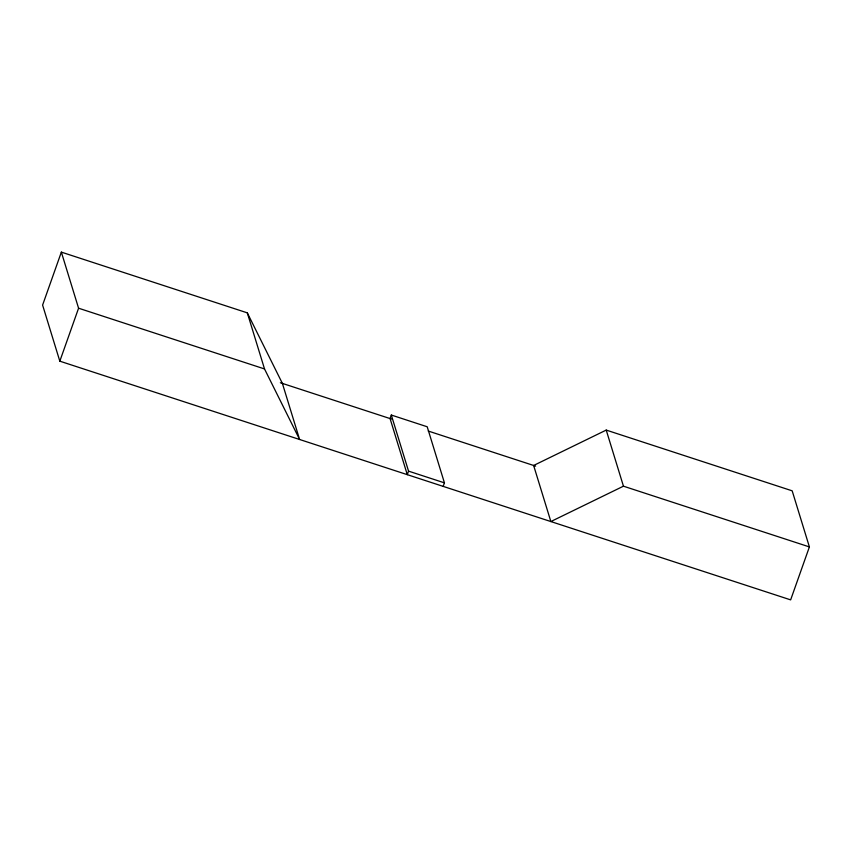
<?xml version="1.0" encoding="UTF-8"?>
<svg xmlns="http://www.w3.org/2000/svg" width="852" height="852" viewBox="0 0 852 852"><rect width="100%" height="100%" fill="white"/><g stroke="black" fill="none" stroke-linecap="round" stroke-linejoin="round"><path stroke-width="1.28" d="M247.304 312.854L264.525 368.948L299.616 439.494L282.385 383.4L247.304 312.854L61.355 252.128L42.6 305.08L59.821 361.173L790.645 599.872L809.4 546.92L792.179 490.827L606.219 430.09L533.629 465.469L550.861 521.552L623.451 486.183L809.4 546.92M59.821 361.173L78.576 308.211L61.355 252.128M391.313 415.041L390.067 418.577L407.288 474.66L408.545 471.135L391.313 415.041L427.203 426.767L444.435 482.85L443.178 486.385M78.576 308.211L264.525 368.948M280.361 382.74L391.579 419.067M428.236 431.037L535.652 466.129M408.545 471.135L444.435 482.85M606.219 430.09L623.451 486.183"/></g></svg>
